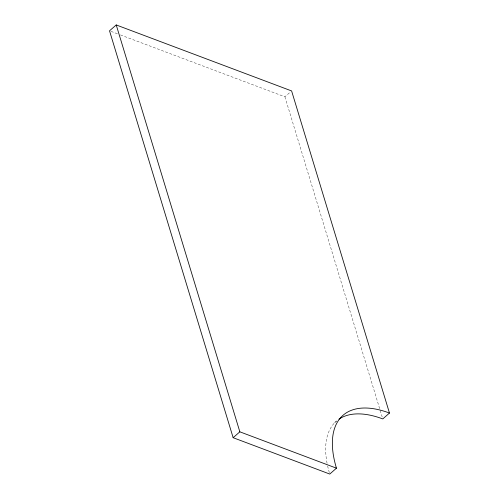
<?xml version="1.0" encoding="UTF-8"?>
<svg xmlns="http://www.w3.org/2000/svg" width="499" height="499" viewBox="0 0 499 499"><rect width="100%" height="100%" fill="white"/><g stroke="black" fill="none" stroke-linecap="round" stroke-linejoin="round"><path stroke-width="0.37" stroke-dasharray="2.5 1.87" d="M120.44 34.93L284.91 96.812L290.493 91.916M334.623 422.79L336.856 420.832M110.984 31.368L117.533 33.832M284.91 96.812L382.546 418.174M329.328 472.578A109.643 53.929 48.8 0 1 327.656 466.06M327.076 463.24A109.643 53.929 48.8 0 1 336.682 420.863"/><path stroke-width="0.75" d="M116.23 24.95L109.524 30.819L233.145 437.698L329.764 474.05L336.463 468.181A109.643 53.929 48.8 0 1 389.476 413.047L291.609 90.937L116.23 24.95L239.844 431.822L336.463 468.181M233.145 437.698L239.844 431.822M389.476 413.047L382.77 418.917A109.643 53.929 48.8 0 0 338.946 419.16"/></g></svg>
